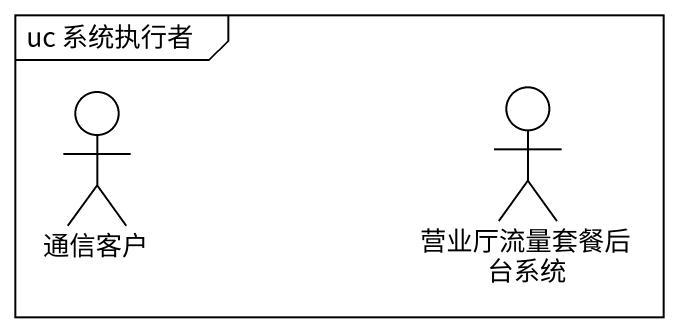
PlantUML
@startuml
mainframe uc 系统执行者
actor 通信客户
actor 营业厅流量套餐后台系统
@enduml
